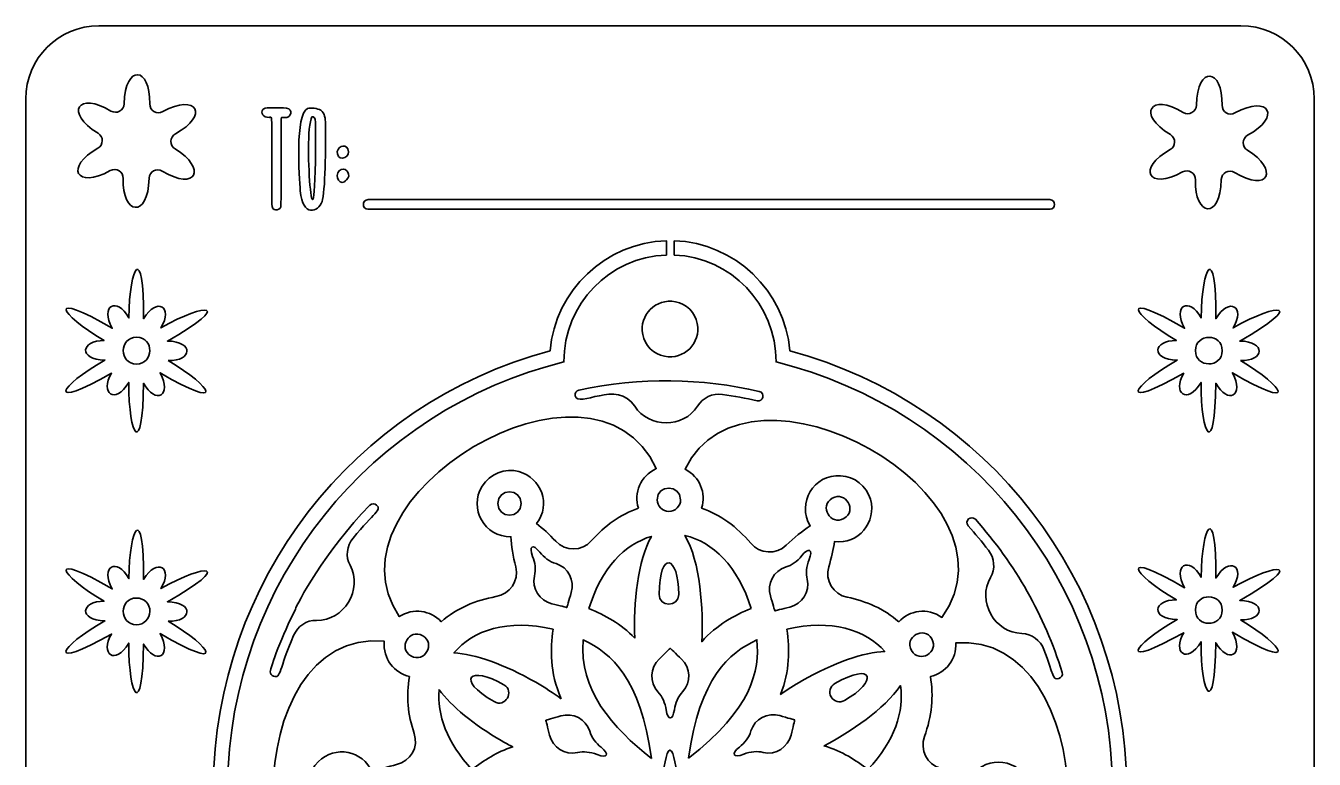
# Model space of a CAD drawing. Header units: inches. Extents: x 8.53 to 13.03, y -6.29 to -0.71.
# Drawn here: x 8.528 to 13.028, y -3.279 to -0.715 of the extents above; entities that cross this region are included whole.
import ezdxf

# ---------------------------------------------------------------- set-up
doc = ezdxf.new("R2010")
doc.units = ezdxf.units.IN
doc.header["$MEASUREMENT"] = 0
doc.layers.add('_U+0421_U+043B_U+043E_U+0439 1', color=7, linetype='Continuous')

# ---------------------------------------------------------------- blocks, each defined once
blk = doc.blocks.new('block 6')
at = {"layer": '_U+0421_U+043B_U+043E_U+0439 1', "color": 7, "lineweight": 35, "true_color": 0xffffff}
for points, knots in [([(9.0252, -2.7968), (9.1097, -2.7986), (9.1163, -2.7302), (9.0224, -2.7283), (9.2549, -2.5963), (9.1623, -2.59), (8.9997, -2.6825), (9.0444, -2.6087), (8.986, -2.5729), (8.9391, -2.6504), (8.941, -2.3811), (8.8892, -2.4632), (8.8879, -2.6476), (8.8462, -2.5718), (8.786, -2.6045), (8.8299, -2.6838), (8.5992, -2.5484), (8.6405, -2.6322), (8.8015, -2.7266), (8.7201, -2.7251), (8.7097, -2.7934), (8.8041, -2.7952), (8.6415, -2.8876), (8.5966, -2.972), (8.8273, -2.8412), (8.7854, -2.9102), (8.839, -2.9537), (8.8877, -2.873), (8.8865, -3.0661), (8.937, -3.1386), (8.9391, -2.8761), (8.9799, -2.9508), (9.0417, -2.9209), (8.9969, -2.8395), (9.2267, -2.9745), (9.1841, -2.89), (9.0252, -2.7968)], [0, 0, 0, 0, 1, 1, 1, 2, 2, 2, 3, 3, 3, 4, 4, 4, 5, 5, 5, 6, 6, 6, 7, 7, 7, 8, 8, 8, 9, 9, 9, 10, 10, 10, 11, 11, 11, 12, 12, 12, 12]), ([(8.9145, -2.8087), (8.8529, -2.8084), (8.8531, -2.7151), (8.9149, -2.7154), (8.9409, -2.7155), (8.9616, -2.7363), (8.9615, -2.7623), (8.9613, -2.788), (8.9404, -2.8088), (8.9145, -2.8087)], [0, 0, 0, 0, 1, 1, 1, 2, 2, 2, 3, 3, 3, 3])]:
    blk.add_open_spline(points, degree=3, knots=knots, dxfattribs=at)
blk = doc.blocks.new('block 7')
at = {"layer": '_U+0421_U+043B_U+043E_U+0439 1', "color": 7, "lineweight": 35, "true_color": 0xffffff}
for points, knots in [([(12.7701, -2.792), (12.8545, -2.794), (12.8612, -2.7257), (12.7674, -2.7237), (12.9999, -2.5918), (12.9073, -2.5854), (12.7445, -2.6779), (12.7894, -2.6041), (12.7309, -2.5683), (12.6841, -2.6458), (12.686, -2.3765), (12.6342, -2.4586), (12.6327, -2.6429), (12.5912, -2.567), (12.5309, -2.6), (12.5749, -2.6793), (12.3441, -2.5438), (12.3855, -2.6276), (12.5465, -2.722), (12.4649, -2.7204), (12.4545, -2.7887), (12.5491, -2.7907), (12.3863, -2.8829), (12.3416, -2.9673), (12.5722, -2.8365), (12.5302, -2.9057), (12.584, -2.9491), (12.6327, -2.8684), (12.6313, -3.0613), (12.6819, -3.134), (12.684, -2.8715), (12.7249, -2.9461), (12.7867, -2.9163), (12.7419, -2.835), (12.9717, -2.9698), (12.929, -2.8854), (12.7701, -2.792)], [0, 0, 0, 0, 1, 1, 1, 2, 2, 2, 3, 3, 3, 4, 4, 4, 5, 5, 5, 6, 6, 6, 7, 7, 7, 8, 8, 8, 9, 9, 9, 10, 10, 10, 11, 11, 11, 12, 12, 12, 12]), ([(12.613, -2.7572), (12.6133, -2.6957), (12.7066, -2.6958), (12.7063, -2.7577), (12.706, -2.8194), (12.6127, -2.8188), (12.613, -2.7572)], [0, 0, 0, 0, 1, 1, 1, 2, 2, 2, 2])]:
    blk.add_open_spline(points, degree=3, knots=knots, dxfattribs=at)
blk = doc.blocks.new('block 8')
at = {"layer": '_U+0421_U+043B_U+043E_U+0439 1', "color": 7, "lineweight": 35, "true_color": 0xffffff}
for points, knots in [([(9.0252, -1.8852), (9.1097, -1.887), (9.1163, -1.8187), (9.0224, -1.8168), (9.2549, -1.6848), (9.1623, -1.6784), (8.9997, -1.7709), (9.0444, -1.6972), (8.986, -1.6613), (8.9391, -1.7388), (8.941, -1.4695), (8.8892, -1.5516), (8.8879, -1.7361), (8.8462, -1.6602), (8.786, -1.693), (8.8299, -1.7723), (8.5992, -1.6369), (8.6405, -1.7207), (8.8015, -1.8151), (8.7201, -1.8136), (8.7097, -1.8819), (8.8041, -1.8837), (8.6415, -1.9759), (8.5966, -2.0605), (8.8273, -1.9297), (8.7854, -1.9987), (8.839, -2.0422), (8.8877, -1.9615), (8.8865, -2.1544), (8.937, -2.227), (8.9391, -1.9645), (8.9799, -2.0393), (9.0417, -2.0094), (8.9969, -1.928), (9.2267, -2.063), (9.1841, -1.9784), (9.0252, -1.8852)], [0, 0, 0, 0, 1, 1, 1, 2, 2, 2, 3, 3, 3, 4, 4, 4, 5, 5, 5, 6, 6, 6, 7, 7, 7, 8, 8, 8, 9, 9, 9, 10, 10, 10, 11, 11, 11, 12, 12, 12, 12]), ([(8.9145, -1.8972), (8.8529, -1.8969), (8.8531, -1.8036), (8.9149, -1.8038), (8.9769, -1.8041), (8.9762, -1.8975), (8.9145, -1.8972)], [0, 0, 0, 0, 1, 1, 1, 2, 2, 2, 2])]:
    blk.add_open_spline(points, degree=3, knots=knots, dxfattribs=at)
blk = doc.blocks.new('block 9')
at = {"layer": '_U+0421_U+043B_U+043E_U+0439 1', "color": 7, "lineweight": 35, "true_color": 0xffffff}
for points, knots in [([(12.7701, -1.8852), (12.8545, -1.887), (12.8612, -1.8187), (12.7674, -1.8168), (12.9999, -1.6848), (12.9073, -1.6784), (12.7445, -1.7709), (12.7894, -1.6972), (12.7309, -1.6613), (12.6841, -1.7388), (12.686, -1.4695), (12.6342, -1.5516), (12.6327, -1.7361), (12.5912, -1.6602), (12.5309, -1.693), (12.5749, -1.7723), (12.3441, -1.6369), (12.3855, -1.7207), (12.5465, -1.8151), (12.4649, -1.8136), (12.4545, -1.8819), (12.5491, -1.8837), (12.3863, -1.9759), (12.3416, -2.0605), (12.5722, -1.9297), (12.5302, -1.9987), (12.584, -2.0422), (12.6327, -1.9615), (12.6313, -2.1544), (12.6819, -2.227), (12.684, -1.9645), (12.7249, -2.0393), (12.7867, -2.0094), (12.7419, -1.928), (12.9717, -2.063), (12.929, -1.9784), (12.7701, -1.8852)], [0, 0, 0, 0, 1, 1, 1, 2, 2, 2, 3, 3, 3, 4, 4, 4, 5, 5, 5, 6, 6, 6, 7, 7, 7, 8, 8, 8, 9, 9, 9, 10, 10, 10, 11, 11, 11, 12, 12, 12, 12]), ([(12.613, -1.8502), (12.6133, -1.7887), (12.7066, -1.7888), (12.7063, -1.8508), (12.706, -1.9125), (12.6127, -1.9119), (12.613, -1.8502)], [0, 0, 0, 0, 1, 1, 1, 2, 2, 2, 2])]:
    blk.add_open_spline(points, degree=3, knots=knots, dxfattribs=at)
blk = doc.blocks.new('block 12')
at = {"layer": '_U+0421_U+043B_U+043E_U+0439 1', "color": 7, "lineweight": 35, "true_color": 0xffffff}
for points, knots in [([(9.5747, -1.0573), (9.5742, -1.0401), (9.5723, -1.0201), (9.558, -1.0102), (9.5484, -1.0038), (9.5226, -0.9994), (9.5123, -1.0041), (9.4679, -1.0245), (9.4824, -1.2434), (9.4865, -1.2922), (9.4942, -1.3845), (9.549, -1.3673), (9.5627, -1.3287), (9.5734, -1.2983), (9.5763, -1.1354), (9.5747, -1.0573)], [0, 0, 0, 0, 1, 1, 1, 2, 2, 2, 3, 3, 3, 4, 4, 4, 5, 5, 5, 5]), ([(9.5269, -1.0334), (9.533, -1.0315), (9.5401, -1.0361), (9.5401, -1.052), (9.5415, -1.6408), (9.494, -1.0941), (9.5269, -1.0334)], [0, 0, 0, 0, 1, 1, 1, 2, 2, 2, 2])]:
    blk.add_open_spline(points, degree=3, knots=knots, dxfattribs=at)

msp = doc.modelspace()

# ---------------------------------------------------------------- linework, layer by layer
at = {"layer": '_U+0421_U+043B_U+043E_U+0439 1', "color": 240, "lineweight": 35, "true_color": 0xed1c24}
for points, knots in [([(12.772, -0.7146), (12.772, -0.7146), (8.7835, -0.7146), (8.7835, -0.7146), (8.6423, -0.7146), (8.5278, -0.8291), (8.5278, -0.9703), (8.5278, -0.9703), (8.5278, -6.0297), (8.5278, -6.0297), (8.5278, -6.1709), (8.6423, -6.2854), (8.7835, -6.2854), (8.7835, -6.2854), (12.772, -6.2854), (12.772, -6.2854), (12.9133, -6.2854), (13.0278, -6.1709), (13.0278, -6.0297), (13.0278, -6.0297), (13.0278, -0.9703), (13.0278, -0.9703), (13.0278, -0.8291), (12.9133, -0.7146), (12.772, -0.7146)], [0, 0, 0, 0, 1, 1, 1, 2, 2, 2, 3, 3, 3, 4, 4, 4, 5, 5, 5, 6, 6, 6, 7, 7, 7, 8, 8, 8, 8]), ([(9.0503, -1.0924), (9.0299, -1.1037), (9.0295, -1.1329), (9.0496, -1.1451), (9.16, -1.2132), (9.1245, -1.2954), (9.0047, -1.2225), (8.9848, -1.2104), (8.9589, -1.2244), (8.9584, -1.2477), (8.9559, -1.39), (8.8632, -1.3763), (8.8681, -1.2487), (8.869, -1.2251), (8.8437, -1.2095), (8.823, -1.2209), (8.7017, -1.2879), (8.6636, -1.2066), (8.7795, -1.1428), (8.7998, -1.1316), (8.8003, -1.1023), (8.7804, -1.0902), (8.661, -1.0186), (8.7111, -0.9433), (8.8252, -1.0127), (8.8452, -1.0249), (8.871, -1.0108), (8.8713, -0.9874), (8.8749, -0.8463), (8.9637, -0.8573), (8.9609, -0.9878), (8.9604, -1.0111), (8.9856, -1.0261), (9.006, -1.0148), (9.1254, -0.9495), (9.1696, -1.0278), (9.0503, -1.0924)], [0, 0, 0, 0, 1, 1, 1, 2, 2, 2, 3, 3, 3, 4, 4, 4, 5, 5, 5, 6, 6, 6, 7, 7, 7, 8, 8, 8, 9, 9, 9, 10, 10, 10, 11, 11, 11, 12, 12, 12, 12]), ([(12.7953, -1.0972), (12.7749, -1.1085), (12.7745, -1.1377), (12.7945, -1.1499), (12.9049, -1.218), (12.8694, -1.3002), (12.7496, -1.2273), (12.7297, -1.2152), (12.7038, -1.2292), (12.7033, -1.2525), (12.7008, -1.3948), (12.6081, -1.3811), (12.613, -1.2536), (12.6139, -1.2299), (12.5886, -1.2143), (12.5679, -1.2257), (12.4466, -1.2927), (12.4086, -1.2114), (12.5244, -1.1476), (12.5447, -1.1365), (12.5453, -1.1071), (12.5254, -1.0951), (12.4059, -1.0234), (12.456, -0.9482), (12.5701, -1.0175), (12.5902, -1.0297), (12.6159, -1.0156), (12.6162, -0.9922), (12.6198, -0.8511), (12.7087, -0.8621), (12.7059, -0.9926), (12.7054, -1.016), (12.7305, -1.031), (12.7509, -1.0196), (12.8704, -0.9544), (12.9145, -1.0326), (12.7953, -1.0972)], [0, 0, 0, 0, 1, 1, 1, 2, 2, 2, 3, 3, 3, 4, 4, 4, 5, 5, 5, 6, 6, 6, 7, 7, 7, 8, 8, 8, 9, 9, 9, 10, 10, 10, 11, 11, 11, 12, 12, 12, 12]), ([(10.3589, -1.8509), (10.3782, -1.6391), (10.552, -1.4726), (10.765, -1.4662), (10.765, -1.4662), (10.765, -1.5162), (10.765, -1.5162), (10.5662, -1.5229), (10.4071, -1.6873), (10.4071, -1.8891), (10.4071, -1.8894), (10.4071, -1.8897), (10.4071, -1.89), (9.737, -2.055), (9.239, -2.6569), (9.2324, -3.3764), (9.2324, -3.3764), (9.1824, -3.3764), (9.1824, -3.3764), (9.1888, -2.6586), (9.6687, -2.0377), (10.3589, -1.8509)], [0, 0, 0, 0, 1, 1, 1, 2, 2, 2, 3, 3, 3, 4, 4, 4, 5, 5, 5, 6, 6, 6, 7, 7, 7, 7]), ([(10.7928, -1.4662), (11.0051, -1.4738), (11.1779, -1.6403), (11.1967, -1.8509), (11.8872, -2.0379), (12.3673, -2.6593), (12.3732, -3.3776), (12.3732, -3.3776), (12.3232, -3.3776), (12.3232, -3.3776), (12.3171, -2.6576), (11.8189, -2.0551), (11.1484, -1.89), (11.1484, -1.8897), (11.1484, -1.8894), (11.1484, -1.8891), (11.1484, -1.688), (10.9905, -1.5242), (10.7928, -1.5162), (10.7928, -1.5162), (10.7928, -1.4662), (10.7928, -1.4662)], [0, 0, 0, 0, 1, 1, 1, 2, 2, 2, 3, 3, 3, 4, 4, 4, 5, 5, 5, 6, 6, 6, 7, 7, 7, 7]), ([(10.7587, -1.8703), (10.7205, -1.863), (10.6896, -1.8321), (10.6824, -1.7939), (10.6694, -1.7254), (10.7283, -1.6664), (10.7968, -1.6794), (10.8351, -1.6867), (10.8659, -1.7175), (10.8732, -1.7558), (10.8862, -1.8243), (10.8272, -1.8832), (10.7587, -1.8703)], [0, 0, 0, 0, 1, 1, 1, 2, 2, 2, 3, 3, 3, 4, 4, 4, 4]), ([(10.6672, -2.401), (10.6054, -2.4229), (10.5495, -2.4626), (10.5029, -2.5156), (10.4698, -2.5533), (10.413, -2.553), (10.3785, -2.5165), (10.3566, -2.4933), (10.3335, -2.4715), (10.312, -2.4552), (10.3629, -2.3882), (10.3286, -2.2953), (10.2504, -2.2735), (10.2016, -2.26), (10.1484, -2.2811), (10.1217, -2.3241), (10.0734, -2.4019), (10.1296, -2.5029), (10.2222, -2.501), (10.2236, -2.5323), (10.2302, -2.57), (10.239, -2.6065), (10.2507, -2.6549), (10.2189, -2.702), (10.1698, -2.7106), (10.099, -2.723), (10.0333, -2.751), (9.9787, -2.7981), (9.9412, -2.7584), (9.8812, -2.7486), (9.8322, -2.7803), (9.5492, -2.3641), (10.5099, -1.7846), (10.7298, -2.2627), (10.6734, -2.2886), (10.6514, -2.3487), (10.6672, -2.401)], [0, 0, 0, 0, 1, 1, 1, 2, 2, 2, 3, 3, 3, 4, 4, 4, 5, 5, 5, 6, 6, 6, 7, 7, 7, 8, 8, 8, 9, 9, 9, 10, 10, 10, 11, 11, 11, 12, 12, 12, 12]), ([(11.5768, -2.7981), (11.5248, -2.7533), (11.4631, -2.7259), (11.3967, -2.7126), (11.348, -2.7029), (11.318, -2.6537), (11.3322, -2.6061), (11.3413, -2.5755), (11.3487, -2.5446), (11.352, -2.5179), (11.4367, -2.5285), (11.5006, -2.4502), (11.4777, -2.3703), (11.4643, -2.3236), (11.422, -2.2904), (11.3735, -2.2876), (11.2801, -2.2824), (11.2191, -2.3829), (11.2675, -2.463), (11.2408, -2.48), (11.2113, -2.5048), (11.1839, -2.5309), (11.1481, -2.565), (11.0915, -2.5615), (11.0596, -2.5236), (11.0117, -2.4666), (10.9532, -2.424), (10.8883, -2.401), (10.9042, -2.3484), (10.8825, -2.2915), (10.8305, -2.2649), (11.0489, -1.813), (12.0314, -2.3544), (11.7276, -2.7834), (11.6769, -2.7473), (11.614, -2.7588), (11.5768, -2.7981)], [0, 0, 0, 0, 1, 1, 1, 2, 2, 2, 3, 3, 3, 4, 4, 4, 5, 5, 5, 6, 6, 6, 7, 7, 7, 8, 8, 8, 9, 9, 9, 10, 10, 10, 11, 11, 11, 12, 12, 12, 12]), ([(10.655, -2.8557), (10.6058, -2.805), (10.5512, -2.7755), (10.4948, -2.7519), (10.537, -2.6105), (10.621, -2.5265), (10.7129, -2.4998), (10.6652, -2.583), (10.6495, -2.7334), (10.655, -2.8557)], [0, 0, 0, 0, 1, 1, 1, 2, 2, 2, 3, 3, 3, 3]), ([(11.0607, -2.7519), (11.0027, -2.7762), (10.9428, -2.8073), (10.8886, -2.8683), (10.8951, -2.7568), (10.884, -2.5877), (10.8296, -2.4967), (10.9265, -2.5189), (11.0166, -2.6039), (11.0607, -2.7519)], [0, 0, 0, 0, 1, 1, 1, 2, 2, 2, 3, 3, 3, 3]), ([(10.3977, -3.0673), (10.3705, -3.0476), (10.3407, -3.0283), (10.3089, -3.0099), (10.2004, -2.9473), (10.0945, -2.911), (10.0233, -2.9075), (10.0888, -2.8278), (10.2109, -2.7871), (10.3692, -2.8247), (10.3601, -2.895), (10.357, -2.9736), (10.3977, -3.0673)], [0, 0, 0, 0, 1, 1, 1, 2, 2, 2, 3, 3, 3, 4, 4, 4, 4]), ([(11.1863, -2.8246), (11.3405, -2.788), (11.4613, -2.8261), (11.528, -2.9025), (11.4569, -2.9047), (11.3489, -2.9411), (11.2382, -3.005), (11.212, -3.0202), (11.1873, -3.036), (11.1642, -3.0521), (11.1966, -2.9691), (11.1955, -2.8957), (11.1863, -2.8246)], [0, 0, 0, 0, 1, 1, 1, 2, 2, 2, 3, 3, 3, 4, 4, 4, 4]), ([(9.8681, -2.9898), (9.8552, -3.0573), (9.8624, -3.1245), (9.8842, -3.1886), (9.9005, -3.2368), (9.8725, -3.2861), (9.823, -3.2979), (9.7923, -3.3052), (9.7623, -3.3142), (9.7378, -3.3246), (9.7051, -3.247), (9.6076, -3.2302), (9.5496, -3.2871), (9.5135, -3.3225), (9.5052, -3.3792), (9.5291, -3.4238), (9.5722, -3.5046), (9.6878, -3.5064), (9.7326, -3.4252), (9.7603, -3.4397), (9.7962, -3.4528), (9.8323, -3.4634), (9.88, -3.4775), (9.9049, -3.5286), (9.8878, -3.5754), (9.8631, -3.643), (9.8546, -3.7139), (9.8681, -3.7846), (9.815, -3.7973), (9.7765, -3.8444), (9.7794, -3.9027), (9.7716, -3.9033), (9.7633, -3.9042), (9.7547, -3.9054), (9.273, -3.9747), (9.2589, -2.8182), (9.7799, -2.8665), (9.7741, -2.9285), (9.8154, -2.9772), (9.8681, -2.9898)], [0, 0, 0, 0, 1, 1, 1, 2, 2, 2, 3, 3, 3, 4, 4, 4, 5, 5, 5, 6, 6, 6, 7, 7, 7, 8, 8, 8, 9, 9, 9, 10, 10, 10, 11, 11, 11, 12, 12, 12, 13, 13, 13, 13]), ([(11.7756, -3.9079), (11.7814, -3.846), (11.7402, -3.797), (11.6871, -3.7845), (11.699, -3.7201), (11.6926, -3.6519), (11.67, -3.5851), (11.654, -3.5374), (11.6826, -3.4884), (11.7315, -3.4768), (11.7625, -3.4694), (11.793, -3.4603), (11.8178, -3.4498), (11.8505, -3.5274), (11.948, -3.5442), (12.006, -3.4873), (12.0421, -3.4518), (12.0503, -3.3952), (12.0265, -3.3506), (11.9832, -3.2698), (11.8677, -3.2681), (11.823, -3.3492), (11.795, -3.3346), (11.7588, -3.3214), (11.7224, -3.3107), (11.675, -3.2968), (11.6497, -3.246), (11.6666, -3.1995), (11.692, -3.1295), (11.6996, -3.0576), (11.6871, -2.9899), (11.7407, -2.9773), (11.7791, -2.9299), (11.7761, -2.8717), (12.2771, -2.8348), (12.3175, -3.9582), (11.7756, -3.9079)], [0, 0, 0, 0, 1, 1, 1, 2, 2, 2, 3, 3, 3, 4, 4, 4, 5, 5, 5, 6, 6, 6, 7, 7, 7, 8, 8, 8, 9, 9, 9, 10, 10, 10, 11, 11, 11, 12, 12, 12, 12]), ([(10.7135, -3.2764), (10.5763, -3.1686), (10.4592, -3.0362), (10.4743, -2.8616), (10.5738, -2.9082), (10.6746, -2.9961), (10.7135, -3.2764)], [0, 0, 0, 0, 1, 1, 1, 2, 2, 2, 2]), ([(10.8421, -3.2758), (10.8815, -2.9929), (10.9842, -2.907), (11.0813, -2.8615), (11.0906, -2.97), (11.0659, -3.1014), (10.8421, -3.2758)], [0, 0, 0, 0, 1, 1, 1, 2, 2, 2, 2]), ([(10.1905, -3.2149), (10.2032, -3.2222), (10.2159, -3.2291), (10.2285, -3.2357), (10.1728, -3.2541), (10.1279, -3.2828), (10.0862, -3.3146), (9.9983, -3.2214), (9.9637, -3.122), (9.9714, -3.0363), (10.0141, -3.0927), (10.0924, -3.1583), (10.1905, -3.2149)], [0, 0, 0, 0, 1, 1, 1, 2, 2, 2, 3, 3, 3, 4, 4, 4, 4]), ([(11.4693, -3.3147), (11.4274, -3.2827), (11.3797, -3.251), (11.316, -3.2322), (11.4089, -3.1838), (11.5253, -3.1042), (11.5829, -3.0215), (11.5963, -3.1103), (11.5629, -3.2158), (11.4693, -3.3147)], [0, 0, 0, 0, 1, 1, 1, 2, 2, 2, 3, 3, 3, 3]), ([(10.6497, -3.3874), (10.3863, -3.493), (10.2579, -3.4481), (10.1708, -3.3872), (10.2201, -3.3528), (10.3396, -3.2615), (10.6497, -3.3874)], [0, 0, 0, 0, 1, 1, 1, 2, 2, 2, 2])]:
    msp.add_open_spline(points, degree=3, knots=knots, dxfattribs=at)
at = {"layer": '_U+0421_U+043B_U+043E_U+0439 1', "color": 7, "lineweight": 35, "true_color": 0xffffff}
for points, knots in [([(9.4281, -1.0015), (9.3826, -1.0019), (9.3642, -0.999), (9.3562, -1.0075), (9.346, -1.0183), (9.3572, -1.037), (9.3777, -1.0348), (9.3916, -1.0333), (9.386, -1.0137), (9.3867, -1.3383), (9.3867, -1.365), (9.4135, -1.3616), (9.4185, -1.3477), (9.4205, -1.3422), (9.4197, -1.0462), (9.4197, -1.0404), (9.4197, -1.0358), (9.4213, -1.0348), (9.4247, -1.0351), (9.431, -1.0355), (9.4377, -1.0363), (9.4435, -1.0337), (9.4574, -1.0273), (9.4601, -1.0013), (9.4281, -1.0015)], [0, 0, 0, 0, 1, 1, 1, 2, 2, 2, 3, 3, 3, 4, 4, 4, 5, 5, 5, 6, 6, 6, 7, 7, 7, 8, 8, 8, 8]), ([(9.653, -1.1452), (9.643, -1.1241), (9.611, -1.1391), (9.616, -1.1627), (9.622, -1.1908), (9.6663, -1.1736), (9.653, -1.1452)], [0, 0, 0, 0, 1, 1, 1, 2, 2, 2, 2]), ([(9.6294, -1.2169), (9.6044, -1.225), (9.6174, -1.2737), (9.6404, -1.2598), (9.6431, -1.2582), (9.6452, -1.2557), (9.6476, -1.2536), (9.6667, -1.2372), (9.6491, -1.2105), (9.6294, -1.2169)], [0, 0, 0, 0, 1, 1, 1, 2, 2, 2, 3, 3, 3, 3]), ([(12.1045, -1.3226), (12.1045, -1.3226), (9.7234, -1.3226), (9.7234, -1.3226), (9.7013, -1.3226), (9.7011, -1.3559), (9.7234, -1.3559), (9.7234, -1.3559), (12.1045, -1.3559), (12.1045, -1.3559), (12.1267, -1.3559), (12.1265, -1.3226), (12.1045, -1.3226)], [0, 0, 0, 0, 1, 1, 1, 2, 2, 2, 3, 3, 3, 4, 4, 4, 4]), ([(11.0894, -1.993), (10.8912, -1.9473), (10.6732, -1.9425), (10.4594, -1.9882), (10.4504, -1.9901), (10.4444, -1.9991), (10.4465, -2.0082), (10.4563, -2.0549), (10.5933, -1.9485), (10.6548, -2.0448), (10.7037, -2.1219), (10.8248, -2.122), (10.8737, -2.045), (10.8927, -2.0152), (10.9263, -1.9987), (10.9612, -2.0036), (11.002, -2.0093), (11.0423, -2.0166), (11.0819, -2.0258), (11.1034, -2.0308), (11.1112, -1.998), (11.0894, -1.993)], [0, 0, 0, 0, 1, 1, 1, 2, 2, 2, 3, 3, 3, 4, 4, 4, 5, 5, 5, 6, 6, 6, 7, 7, 7, 7]), ([(10.1762, -2.3848), (10.1762, -2.4388), (10.258, -2.4388), (10.258, -2.3848), (10.258, -2.3307), (10.1762, -2.3307), (10.1762, -2.3848)], [0, 0, 0, 0, 1, 1, 1, 2, 2, 2, 2]), ([(10.733, -2.3716), (10.733, -2.3943), (10.7513, -2.4126), (10.774, -2.4126), (10.7966, -2.4126), (10.8149, -2.3943), (10.8149, -2.3716), (10.8149, -2.3176), (10.733, -2.3175), (10.733, -2.3716)], [0, 0, 0, 0, 1, 1, 1, 2, 2, 2, 3, 3, 3, 3]), ([(11.3444, -2.3663), (11.2976, -2.3933), (11.3384, -2.4643), (11.3854, -2.4372), (11.4322, -2.4101), (11.3913, -2.3393), (11.3444, -2.3663)], [0, 0, 0, 0, 1, 1, 1, 2, 2, 2, 2]), ([(9.6708, -2.5062), (9.7459, -2.4144), (9.7716, -2.4086), (9.7533, -2.3904), (9.7466, -2.3838), (9.7359, -2.384), (9.7295, -2.3905), (9.5724, -2.5508), (9.4723, -2.7408), (9.4695, -2.7543), (9.4245, -2.8437), (9.3816, -2.9595), (9.3816, -2.973), (9.3816, -2.9804), (9.3863, -2.9869), (9.3933, -2.9891), (9.4191, -2.9973), (9.4116, -2.9659), (9.4633, -2.8465), (9.4772, -2.8147), (9.5084, -2.7925), (9.5431, -2.7934), (9.639, -2.7961), (9.7065, -2.6847), (9.6604, -2.6009), (9.6437, -2.5708), (9.649, -2.533), (9.6708, -2.5062)], [0, 0, 0, 0, 1, 1, 1, 2, 2, 2, 3, 3, 3, 4, 4, 4, 5, 5, 5, 6, 6, 6, 7, 7, 7, 8, 8, 8, 9, 9, 9, 9]), ([(12.1474, -2.9759), (12.0858, -2.7768), (11.9838, -2.5965), (11.8442, -2.4402), (11.8294, -2.4237), (11.8044, -2.4461), (11.8191, -2.4626), (11.8438, -2.4902), (11.8674, -2.519), (11.8899, -2.5484), (11.9109, -2.5758), (11.9149, -2.6136), (11.8974, -2.6433), (11.8488, -2.7252), (11.9112, -2.8376), (12.0066, -2.8391), (12.041, -2.8395), (12.0713, -2.8629), (12.0837, -2.895), (12.1183, -2.9845), (12.1137, -3.004), (12.1363, -2.9969), (12.1451, -2.9943), (12.1501, -2.9848), (12.1474, -2.9759)], [0, 0, 0, 0, 1, 1, 1, 2, 2, 2, 3, 3, 3, 4, 4, 4, 5, 5, 5, 6, 6, 6, 7, 7, 7, 8, 8, 8, 8]), ([(10.3797, -2.5951), (10.3565, -2.588), (10.3376, -2.5732), (10.3229, -2.5547), (10.2987, -2.5243), (10.2838, -2.5337), (10.2981, -2.5697), (10.3069, -2.5916), (10.3099, -2.6148), (10.3044, -2.6388), (10.2945, -2.6818), (10.3224, -2.7245), (10.3652, -2.7351), (10.3922, -2.7418), (10.4179, -2.7482), (10.4179, -2.7482), (10.4179, -2.7482), (10.4252, -2.7227), (10.433, -2.6961), (10.4454, -2.6536), (10.422, -2.608), (10.3797, -2.5951)], [0, 0, 0, 0, 1, 1, 1, 2, 2, 2, 3, 3, 3, 4, 4, 4, 5, 5, 5, 6, 6, 6, 7, 7, 7, 7]), ([(10.7398, -2.7026), (10.7395, -2.7479), (10.808, -2.7482), (10.8081, -2.7029), (10.8087, -2.5663), (10.7404, -2.5445), (10.7398, -2.7026)], [0, 0, 0, 0, 1, 1, 1, 2, 2, 2, 2]), ([(11.2384, -2.5672), (11.222, -2.5879), (11.2019, -2.6011), (11.183, -2.6068), (11.1384, -2.62), (11.1166, -2.6663), (11.1285, -2.7079), (11.1363, -2.7345), (11.1437, -2.76), (11.1437, -2.76), (11.1437, -2.76), (11.1694, -2.7537), (11.1963, -2.747), (11.2388, -2.7366), (11.2676, -2.694), (11.2569, -2.6494), (11.2522, -2.63), (11.254, -2.6057), (11.2637, -2.5811), (11.278, -2.5448), (11.2623, -2.5368), (11.2384, -2.5672)], [0, 0, 0, 0, 1, 1, 1, 2, 2, 2, 3, 3, 3, 4, 4, 4, 5, 5, 5, 6, 6, 6, 7, 7, 7, 7]), ([(9.914, -2.8472), (9.8672, -2.8201), (9.8262, -2.8909), (9.8731, -2.918), (9.9201, -2.9451), (9.9608, -2.8741), (9.914, -2.8472)], [0, 0, 0, 0, 1, 1, 1, 2, 2, 2, 2]), ([(11.6922, -2.8582), (11.6651, -2.8113), (11.5942, -2.8522), (11.6212, -2.899), (11.6483, -2.9459), (11.7192, -2.905), (11.6922, -2.8582)], [0, 0, 0, 0, 1, 1, 1, 2, 2, 2, 2]), ([(10.8179, -2.9288), (10.7977, -2.9095), (10.7787, -2.8913), (10.7787, -2.8913), (10.7787, -2.8913), (10.7597, -2.9095), (10.7395, -2.9288), (10.7076, -2.9595), (10.7051, -3.0107), (10.7354, -3.043), (10.7519, -3.0607), (10.7608, -3.083), (10.7642, -3.1062), (10.7701, -3.1448), (10.7876, -3.144), (10.7931, -3.1057), (10.7966, -3.0823), (10.8055, -3.0608), (10.8223, -3.0426), (10.8524, -3.0104), (10.8497, -2.9594), (10.8179, -2.9288)], [0, 0, 0, 0, 1, 1, 1, 2, 2, 2, 3, 3, 3, 4, 4, 4, 5, 5, 5, 6, 6, 6, 7, 7, 7, 7]), ([(10.1976, -3.0186), (10.0795, -2.95), (10.0265, -2.9982), (10.1631, -3.0777), (10.2023, -3.1005), (10.2367, -3.0413), (10.1976, -3.0186)], [0, 0, 0, 0, 1, 1, 1, 2, 2, 2, 2]), ([(11.353, -3.0144), (11.3365, -3.0238), (11.3308, -3.0448), (11.3402, -3.0612), (11.3506, -3.0787), (11.3713, -3.0827), (11.3869, -3.0738), (11.5054, -3.0061), (11.4902, -2.9359), (11.353, -3.0144)], [0, 0, 0, 0, 1, 1, 1, 2, 2, 2, 3, 3, 3, 3]), ([(10.5373, -3.2372), (10.5187, -3.2226), (10.5045, -3.204), (10.4973, -3.1805), (10.4844, -3.1383), (10.4388, -3.1152), (10.3965, -3.1275), (10.3698, -3.1352), (10.3444, -3.1426), (10.3444, -3.1426), (10.3444, -3.1426), (10.3508, -3.1683), (10.3573, -3.1952), (10.3679, -3.2377), (10.4105, -3.2663), (10.4551, -3.2557), (10.4744, -3.2511), (10.4987, -3.2529), (10.5234, -3.2626), (10.5597, -3.2768), (10.5677, -3.2612), (10.5373, -3.2372)], [0, 0, 0, 0, 1, 1, 1, 2, 2, 2, 3, 3, 3, 4, 4, 4, 5, 5, 5, 6, 6, 6, 7, 7, 7, 7]), ([(11.1613, -3.1266), (11.1188, -3.1143), (11.0733, -3.1377), (11.0605, -3.1801), (11.0534, -3.2032), (11.0385, -3.222), (11.0201, -3.2368), (10.9897, -3.2611), (10.9991, -3.2758), (11.0351, -3.2615), (11.0595, -3.2518), (11.0835, -3.2502), (11.1029, -3.255), (11.1476, -3.2657), (11.1901, -3.2368), (11.2005, -3.1944), (11.2072, -3.1675), (11.2134, -3.1418), (11.2134, -3.1418), (11.2134, -3.1418), (11.188, -3.1344), (11.1613, -3.1266)], [0, 0, 0, 0, 1, 1, 1, 2, 2, 2, 3, 3, 3, 4, 4, 4, 5, 5, 5, 6, 6, 6, 7, 7, 7, 7]), ([(10.8242, -3.3872), (10.8408, -3.3791), (10.9069, -3.3304), (10.8992, -3.317), (10.8916, -3.3038), (10.8163, -3.3368), (10.801, -3.3469), (10.8026, -3.3234), (10.7916, -3.2469), (10.7777, -3.2469), (10.7638, -3.2469), (10.753, -3.3234), (10.7545, -3.3469), (10.7392, -3.3368), (10.6638, -3.3038), (10.6563, -3.317), (10.6487, -3.3304), (10.7148, -3.3791), (10.7312, -3.3872), (10.7148, -3.3954), (10.6487, -3.4441), (10.6563, -3.4575), (10.6638, -3.4707), (10.7392, -3.4377), (10.7545, -3.4276), (10.753, -3.4511), (10.7638, -3.5276), (10.7777, -3.5276), (10.7916, -3.5276), (10.8026, -3.4511), (10.801, -3.4276), (10.8163, -3.4377), (10.8916, -3.4707), (10.8992, -3.4575), (10.9069, -3.4441), (10.8408, -3.3954), (10.8242, -3.3872)], [0, 0, 0, 0, 1, 1, 1, 2, 2, 2, 3, 3, 3, 4, 4, 4, 5, 5, 5, 6, 6, 6, 7, 7, 7, 8, 8, 8, 9, 9, 9, 10, 10, 10, 11, 11, 11, 12, 12, 12, 12])]:
    msp.add_open_spline(points, degree=3, knots=knots, dxfattribs=at)

# ---------------------------------------------------------------- block references
at = {"layer": '_U+0421_U+043B_U+043E_U+0439 1'}
for name in ['block 12', 'block 8', 'block 9', 'block 6', 'block 7']:
    msp.add_blockref(name, (0, 0), dxfattribs=at)

doc.saveas('drawing.dxf')
